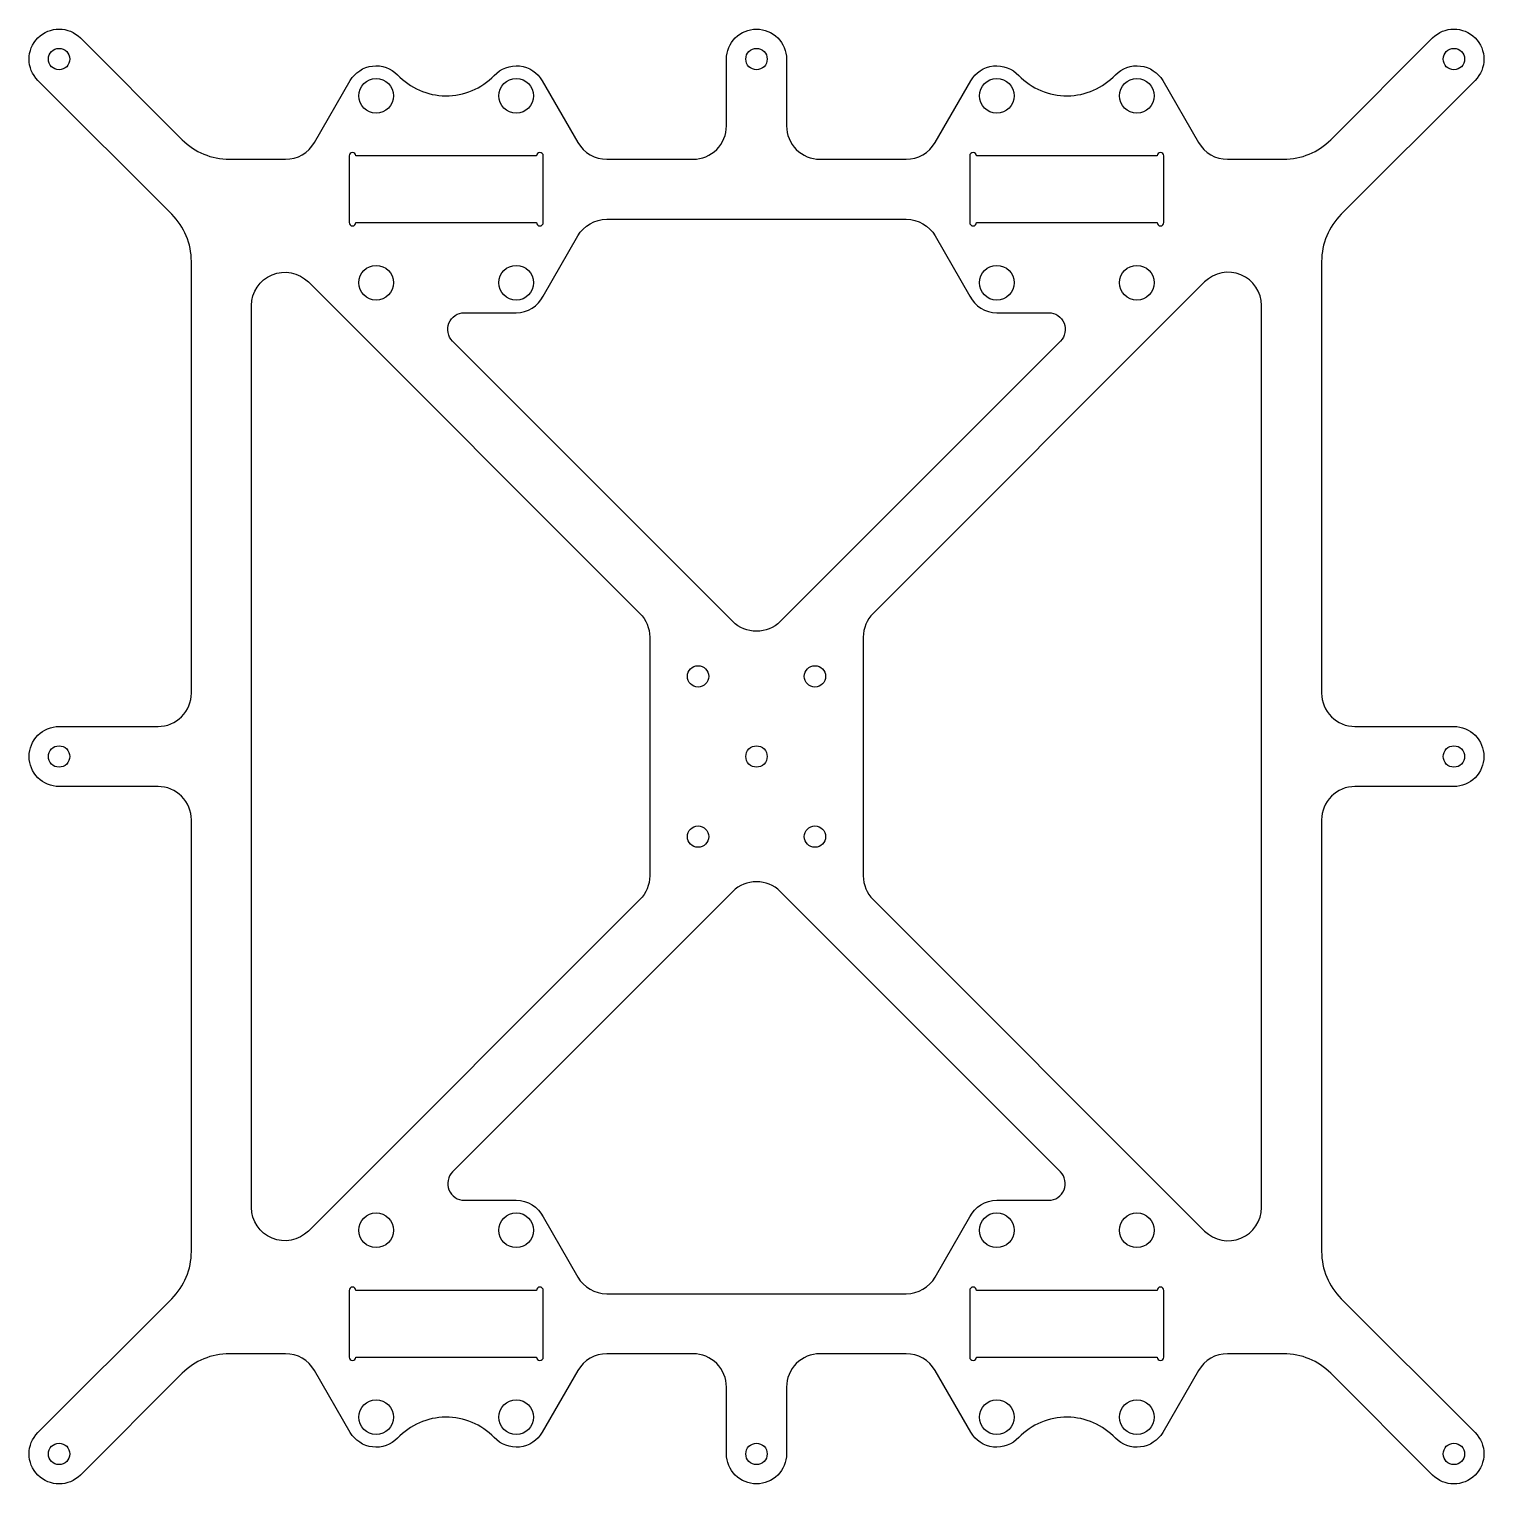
# Model space of a CAD drawing. Extents: x -109 to 109, y -109 to 109.
import ezdxf

# ---------------------------------------------------------------- set-up
doc = ezdxf.new("R2010")
doc.units = 0
doc.layers.get('0').update_dxf_attribs({"linetype": 'continuous'})

msp = doc.modelspace()

# ---------------------------------------------------------------- linework, layer by layer
at = {"color": 7}
for points in [[(-78.99, 89.5), (-70.57, 89.5, 0.267949), (-66.24, 92), (-60.87, 101.29, -0.492566), (-53.79, 102.16, 0.428798), (-39.31, 102.05, -0.505492), (-32.1, 101.25), (-26.76, 92, 0.267949), (-22.43, 89.5), (-9.5, 89.5, 0.414214), (-4.5, 94.5), (-4.5, 104.5, -0.414214), (0, 109, -0.414214), (4.5, 104.5), (4.5, 94.5, 0.414214), (9.5, 89.5), (22.43, 89.5, 0.267949), (26.76, 92), (32.1, 101.25, -0.505492), (39.31, 102.05, 0.428798), (53.79, 102.16, -0.492566), (60.87, 101.29), (66.24, 92, 0.267949), (70.57, 89.5), (78.99, 89.5, 0.198912), (86.06, 92.43), (101.32, 107.68, -0.999992), (107.68, 101.32), (87.61, 81.25, 0.198912), (84.68, 74.18), (84.68, 9.5, 0.414214), (89.68, 4.5), (104.5, 4.5, -0.414214), (109, 0, -0.414214), (104.5, -4.5), (89.68, -4.5, 0.414214), (84.68, -9.5), (84.68, -74.18, 0.198912), (87.61, -81.25), (107.68, -101.32, -0.999992), (101.32, -107.68), (86.06, -92.43, 0.198912), (78.99, -89.5), (70.57, -89.5, 0.267949), (66.24, -92), (60.87, -101.29, -0.492566), (53.79, -102.16, 0.428798), (39.31, -102.05, -0.505492), (32.1, -101.25), (26.76, -92, 0.267949), (22.43, -89.5), (9.5, -89.5, 0.414214), (4.5, -94.5), (4.5, -104.5, -0.414214), (0, -109, -0.414214), (-4.5, -104.5), (-4.5, -94.5, 0.414214), (-9.5, -89.5), (-22.43, -89.5, 0.267949), (-26.76, -92), (-32.1, -101.25, -0.505492), (-39.31, -102.05, 0.428798), (-53.79, -102.16, -0.492566), (-60.87, -101.29), (-66.24, -92, 0.267949), (-70.57, -89.5), (-78.99, -89.5, 0.198912), (-86.06, -92.43), (-101.32, -107.68, -0.999992), (-107.68, -101.32), (-87.61, -81.25, 0.198912), (-84.68, -74.18), (-84.68, -9.5, 0.414214), (-89.68, -4.5), (-104.5, -4.5, -0.414214), (-109, 0, -0.414214), (-104.5, 4.5), (-89.68, 4.5, 0.414214), (-84.68, 9.5), (-84.68, 74.18, 0.198912), (-87.61, 81.25), (-107.68, 101.32, -0.999992), (-101.32, 107.68), (-86.06, 92.43, 0.198912)], [(-31.95, 90, 1), (-32.95, 90), (-60.05, 90, 1), (-61.05, 90), (-61.05, 80, 1), (-60.05, 80), (-32.95, 80, 1), (-31.95, 80)], [(60.05, 80, 1), (61.05, 80), (61.05, 90, 1), (60.05, 90), (32.95, 90, 1), (31.95, 90), (31.95, 80, 1), (32.95, 80)], [(-3.54, 20.23), (-45.54, 62.23, -0.668179), (-43.77, 66.5), (-36, 66.5, 0.28403), (-31.98, 68.99), (-26.77, 78, -0.267949), (-22.44, 80.5), (0, 80.5), (22.44, 80.5, -0.267949), (26.77, 78), (31.98, 68.99, 0.28403), (36, 66.5), (43.77, 66.5, -0.668179), (45.54, 62.23), (3.54, 20.23, -0.198912), (0, 18.76, -0.198912)], [(-75.68, 0), (-75.68, 67.57, -0.668179), (-67.15, 71.11), (-17.46, 21.43, -0.198912), (-16, 17.89), (-16, 0), (-16, -17.89, -0.198912), (-17.46, -21.43), (-67.15, -71.11, -0.668179), (-75.68, -67.57)], [(75.68, 0), (75.68, 67.57, 0.668179), (67.15, 71.11), (17.46, 21.43, 0.198912), (16, 17.89), (16, 0), (16, -17.89, 0.198912), (17.46, -21.43), (67.15, -71.11, 0.668179), (75.68, -67.57)], [(3.54, -20.23, 0.198912), (0, -18.76, 0.198912), (-3.54, -20.23), (-45.54, -62.23, 0.668179), (-43.77, -66.5), (-36, -66.5, -0.28403), (-31.98, -68.99), (-26.77, -78, 0.267949), (-22.44, -80.5), (0, -80.5), (22.44, -80.5, 0.267949), (26.77, -78), (31.98, -68.99, -0.28403), (36, -66.5), (43.77, -66.5, 0.668179), (45.54, -62.23)], [(-60.05, -80, 1), (-61.05, -80), (-61.05, -90, 1), (-60.05, -90), (-32.95, -90, 1), (-31.95, -90), (-31.95, -80, 1), (-32.95, -80)], [(31.95, -90, 1), (32.95, -90), (60.05, -90, 1), (61.05, -90), (61.05, -80, 1), (60.05, -80), (32.95, -80, 1), (31.95, -80)]]:
    msp.add_lwpolyline(points, format="xyb", close=True, dxfattribs=at)
for centre, radius in [((-104.5, 104.5), 1.6), ((0, 104.5), 1.6), ((104.5, 104.5), 1.6), ((-57, 99), 2.6), ((-36, 99), 2.6), ((36, 99), 2.6), ((57, 99), 2.6), ((-57, 71), 2.6), ((-36, 71), 2.6), ((36, 71), 2.6), ((57, 71), 2.6), ((-8.75, 12), 1.6), ((8.75, 12), 1.6), ((-104.5, 0), 1.6), ((0, 0), 1.6), ((104.5, 0), 1.6), ((-8.75, -12), 1.6), ((8.75, -12), 1.6), ((-57, -71), 2.6), ((-36, -71), 2.6), ((36, -71), 2.6), ((57, -71), 2.6), ((-57, -99), 2.6), ((-36, -99), 2.6), ((36, -99), 2.6), ((57, -99), 2.6), ((-104.5, -104.5), 1.6), ((0, -104.5), 1.6), ((104.5, -104.5), 1.6)]:
    msp.add_circle(centre, radius, dxfattribs=at)

doc.saveas('drawing.dxf')
